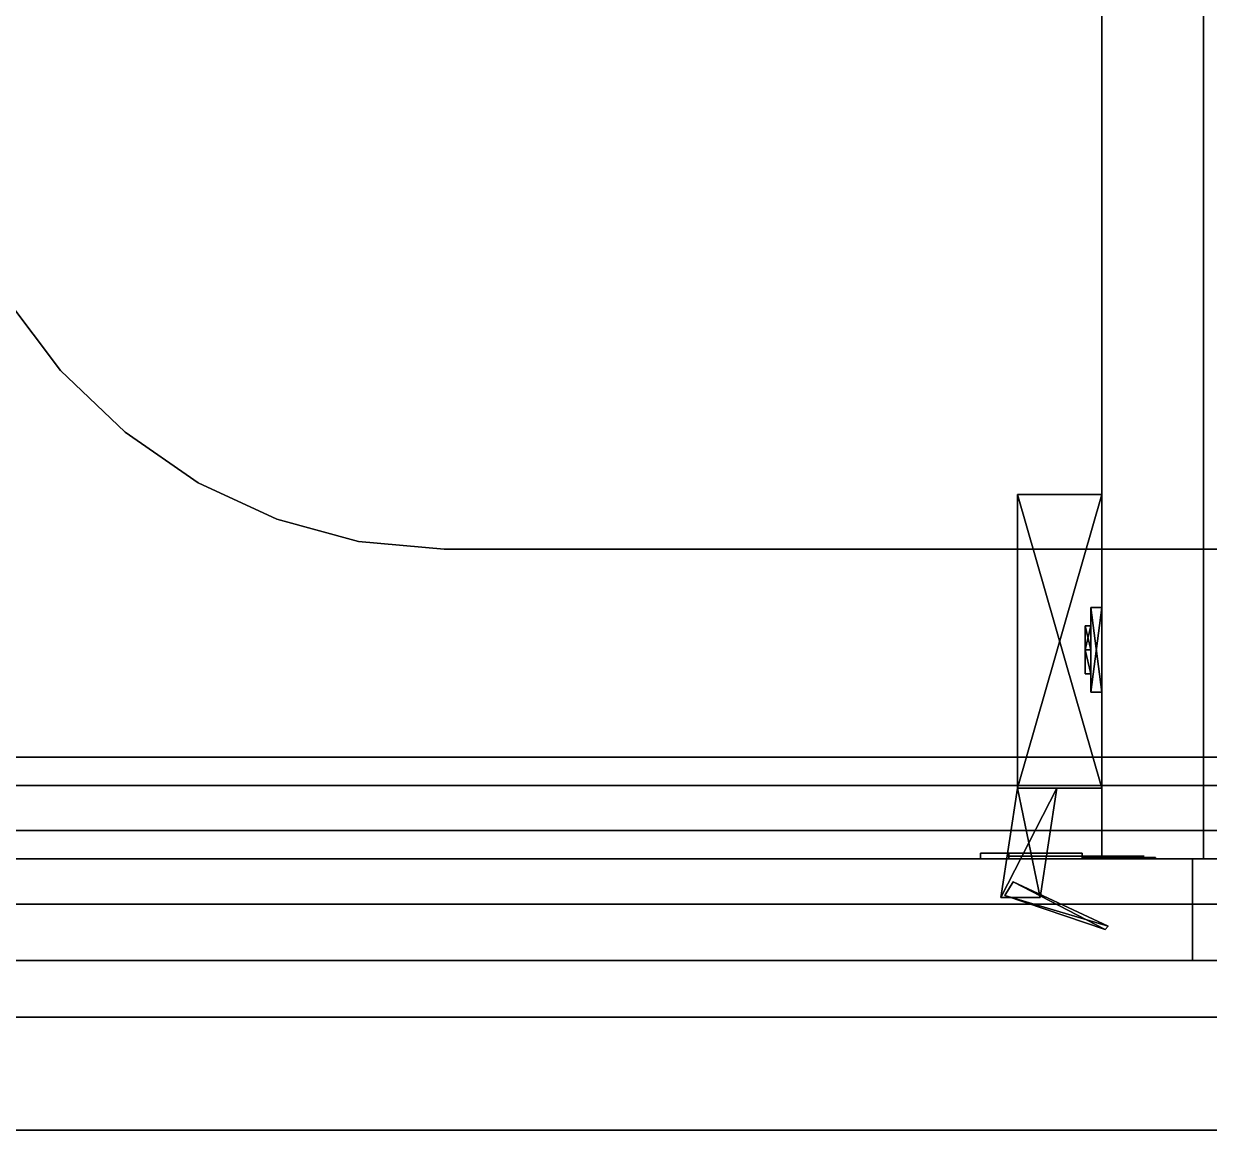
# Model space of a CAD drawing. Extents: x 0 to 6014, y -2453 to 0.
# Drawn here: x 2819.2 to 3029, y -806.8 to -607.2 of the extents above; entities that cross this region are included whole.
import ezdxf

# ---------------------------------------------------------------- set-up
doc = ezdxf.new("R2010")
doc.units = 0
for name, color, linetype in [('LAYER0', 7, 'CONTINUOUS'), ('LAYER1', 7, 'CONTINUOUS'), ('LAYER181', 254, 'CONTINUOUS'), ('LAYER217', 7, 'CONTINUOUS'), ('LAYER250', 7, 'CONTINUOUS'), ('LAYER267', 7, 'CONTINUOUS'), ('LAYER268', 7, 'CONTINUOUS'), ('LAYER269', 28, 'CONTINUOUS'), ('LAYER270', 253, 'CONTINUOUS'), ('LAYER271', 28, 'CONTINUOUS'), ('LAYER272', 253, 'CONTINUOUS'), ('LAYER273', 254, 'CONTINUOUS'), ('LAYER313', 254, 'CONTINUOUS'), ('LAYER315', 254, 'CONTINUOUS'), ('LAYER43', 7, 'CONTINUOUS'), ('LAYER44', 7, 'CONTINUOUS'), ('LAYER56', 7, 'CONTINUOUS'), ('LAYER685', 7, 'CONTINUOUS'), ('LAYER686', 7, 'CONTINUOUS'), ('LAYER695', 7, 'CONTINUOUS')]:
    doc.layers.add(name, color=color, linetype=linetype)

msp = doc.modelspace()

# ---------------------------------------------------------------- linework, layer by layer
at = {"layer": 'LAYER0'}
for points, invisible_edges in [([(1510, -265), (4585, 0), (2107, -1840), (1510, -265)], 7), ([(1510, 0, 5), (2107, -1840, 5), (4585, 0, 5), (1510, 0, 5)], 3), ([(2107, -1840), (4585, 0), (2107, -2453), (2107, -1840)], 3), ([(2107, -2453), (4585, 0), (4585, -640), (2107, -2453)], 5), ([(4585, 0, 5), (2107, -1840, 5), (4585, -640, 5), (4585, 0, 5)], 3), ([(2107, -2453), (4585, -640), (6013.69, -2453), (2107, -2453)], 3), ([(2107, -1840, 5), (6013.69, -2453, 5), (4585, -640, 5), (2107, -1840, 5)], 7)]:
    msp.add_3dface(points, dxfattribs=dict(at, invisible_edges=invisible_edges))
at = {"layer": 'LAYER181', "invisible_edges": 1}
for points in [[(3646, -773, 912), (1660, -843, 912), (1660, -773, 912), (3646, -773, 912)], [(1660, -843, 912), (3646, -773, 912), (3646, -843, 912), (1660, -843, 912)], [(1660, -773, 937), (3646, -773, 912), (1660, -773, 912), (1660, -773, 937)], [(3646, -773, 912), (1660, -773, 937), (3646, -773, 937), (3646, -773, 912)], [(3646, -843, 937), (1660, -773, 937), (1660, -843, 937), (3646, -843, 937)], [(1660, -773, 937), (3646, -843, 937), (3646, -773, 937), (1660, -773, 937)]]:
    msp.add_3dface(points, dxfattribs=at)
at = {"layer": 'LAYER217', "invisible_edges": 1}
for points in [[(3028, -150, 1943), (3046, -755, 1943), (3028, -755, 1943), (3028, -150, 1943)], [(3046, -755, 1943), (3028, -150, 1943), (3046, -150, 1943), (3046, -755, 1943)], [(3046, -150, 2293), (3028, -755, 2293), (3046, -755, 2293), (3046, -150, 2293)], [(3028, -755, 2293), (3046, -150, 2293), (3028, -150, 2293), (3028, -755, 2293)], [(3028, -755, 2293), (3028, -150, 1943), (3028, -755, 1943), (3028, -755, 2293)], [(3028, -150, 1943), (3028, -755, 2293), (3028, -150, 2293), (3028, -150, 1943)], [(3028, -755, 2293), (3046, -755, 1943), (3046, -755, 2293), (3028, -755, 2293)], [(3046, -755, 1943), (3028, -755, 2293), (3028, -755, 1943), (3046, -755, 1943)]]:
    msp.add_3dface(points, dxfattribs=at)
at = {"layer": 'LAYER250', "invisible_edges": 1}
for points in [[(3010, -150, 1943), (3010, -755, 2293), (3010, -150, 2293), (3010, -150, 1943)], [(3010, -755, 2293), (3010, -150, 1943), (3010, -755, 1943), (3010, -755, 2293)], [(3010, -150, 1943), (3028, -755, 1943), (3010, -755, 1943), (3010, -150, 1943)], [(3028, -755, 1943), (3010, -150, 1943), (3028, -150, 1943), (3028, -755, 1943)], [(3028, -150, 2293), (3010, -755, 2293), (3028, -755, 2293), (3028, -150, 2293)], [(3010, -755, 2293), (3028, -150, 2293), (3010, -150, 2293), (3010, -755, 2293)], [(3028, -755, 1943), (3028, -150, 2293), (3028, -755, 2293), (3028, -755, 1943)], [(3028, -150, 2293), (3028, -755, 1943), (3028, -150, 1943), (3028, -150, 2293)], [(3028, -755, 1943), (3010, -755, 2293), (3010, -755, 1943), (3028, -755, 1943)], [(3010, -755, 2293), (3028, -755, 1943), (3028, -755, 2293), (3010, -755, 2293)]]:
    msp.add_3dface(points, dxfattribs=at)
at = {"layer": 'LAYER267', "invisible_edges": 1}
for points in [[(3010, -150, 1944), (2428, -755, 1944), (2428, -150, 1944), (3010, -150, 1944)], [(2428, -755, 1944), (3010, -150, 1944), (3010, -755, 1944), (2428, -755, 1944)], [(3010, -755, 1962), (2428, -150, 1962), (2428, -755, 1962), (3010, -755, 1962)], [(2428, -150, 1962), (3010, -755, 1962), (3010, -150, 1962), (2428, -150, 1962)], [(3010, -150, 1944), (3010, -755, 1962), (3010, -755, 1944), (3010, -150, 1944)], [(3010, -755, 1962), (3010, -150, 1944), (3010, -150, 1962), (3010, -755, 1962)], [(3010, -755, 1962), (2428, -755, 1944), (3010, -755, 1944), (3010, -755, 1962)], [(2428, -755, 1944), (3010, -755, 1962), (2428, -755, 1962), (2428, -755, 1944)]]:
    msp.add_3dface(points, dxfattribs=at)
at = {"layer": 'LAYER268', "invisible_edges": 1}
for points in [[(2428, -150, 2292), (3010, -755, 2292), (3010, -150, 2292), (2428, -150, 2292)], [(3010, -755, 2292), (2428, -150, 2292), (2428, -755, 2292), (3010, -755, 2292)], [(2428, -755, 2274), (3010, -150, 2274), (3010, -755, 2274), (2428, -755, 2274)], [(3010, -150, 2274), (2428, -755, 2274), (2428, -150, 2274), (3010, -150, 2274)], [(3010, -150, 2274), (3010, -755, 2292), (3010, -755, 2274), (3010, -150, 2274)], [(3010, -755, 2292), (3010, -150, 2274), (3010, -150, 2292), (3010, -755, 2292)], [(2428, -755, 2274), (3010, -755, 2292), (2428, -755, 2292), (2428, -755, 2274)], [(3010, -755, 2292), (2428, -755, 2274), (3010, -755, 2274), (3010, -755, 2292)]]:
    msp.add_3dface(points, dxfattribs=at)
at = {"layer": 'LAYER269'}
for points in [[(2988.5, -754, 2067), (2988.5, -755, 2067), (2988.5, -754, 2067)], [(2988.5, -754, 2025), (3006.5, -754, 2025), (3006.5, -754, 2025), (2988.5, -754, 2025)], [(2988.5, -754, 2067), (3006.5, -754, 2067), (3006.5, -754, 2067), (2988.5, -754, 2067)], [(3006.5, -754, 2025), (3006.5, -755, 2025), (2988.5, -755, 2025), (2988.5, -754, 2025)], [(2988.5, -755, 2025), (2988.5, -755, 2067), (2988.5, -754, 2067), (2988.5, -754, 2025)], [(3006.5, -754, 2067), (3006.5, -755, 2067), (2988.5, -755, 2067), (2988.5, -754, 2067)], [(2988.5, -755, 2025), (3006.5, -755, 2025), (3006.5, -755, 2067), (2988.5, -755, 2067)], [(2993.5, -754, 2037), (2993.5, -755, 2037), (2993.5, -755, 2055), (2993.5, -754, 2055)], [(2993.5, -754, 2037), (2993.5, -755, 2037), (3006.5, -755, 2037), (3006.5, -754, 2037)], [(2993.5, -754, 2055), (2993.5, -755, 2055), (3006.5, -755, 2055), (3006.5, -754, 2055)], [(2993.5, -755, 2037), (2993.5, -755, 2055), (2993.5, -755, 2037)], [(3006.5, -754, 2037), (3006.5, -755, 2037), (3006.5, -755, 2025), (3006.5, -754, 2025)], [(3006.5, -754, 2055), (3006.5, -755, 2055), (3006.5, -755, 2067), (3006.5, -754, 2067)], [(3006.5, -755, 2037), (3006.5, -755, 2025), (3006.5, -755, 2037)], [(3006.5, -755, 2055), (3006.5, -755, 2067), (3006.5, -755, 2055)]]:
    msp.add_3dface(points, dxfattribs=at)
for points, invisible_edges in [([(2988.5, -754, 2067), (2988.5, -754, 2025), (2993.5, -754, 2037), (2993.5, -754, 2055)], 10), ([(2988.5, -754, 2025), (2993.5, -754, 2037), (3006.5, -754, 2037), (3006.5, -754, 2025)], 1), ([(2988.5, -754, 2067), (2993.5, -754, 2055), (3006.5, -754, 2055), (3006.5, -754, 2067)], 1), ([(3006.5, -754.5, 2055), (3006.5, -754.5, 2037), (2993.5, -754.5, 2037), (2993.5, -754.5, 2055)], 1), ([(3010.709, -754.5, 2051.317), (3010.5, -754.5, 2040.5), (3006.5, -754.5, 2037), (3006.5, -754.5, 2055)], 5), ([(3006.5, -754.75, 2033), (3011.475, -754.75, 2033.99), (3010.5, -754.75, 2040.5), (3006.5, -754.75, 2037)], 2), ([(3011.475, -754.75, 2058.01), (3006.5, -754.75, 2059), (3006.5, -754.75, 2055), (3010.5, -754.75, 2051.5)], 8), ([(3017.5, -754.5, 2051.5), (3017.5, -754.5, 2040.5), (3010.5, -754.5, 2040.5), (3010.709, -754.5, 2051.317)], 4), ([(3011.475, -754.75, 2033.99), (3015.692, -754.75, 2036.808), (3014, -754.75, 2040.5), (3010.5, -754.75, 2040.5)], 10), ([(3015.692, -754.75, 2055.192), (3011.475, -754.75, 2058.01), (3010.5, -754.75, 2051.5), (3014, -754.75, 2051.5)], 10), ([(3015.692, -754.75, 2036.808), (3018.51, -754.75, 2041.025), (3017.5, -754.75, 2040.5), (3014, -754.75, 2040.5)], 10), ([(3018.51, -754.75, 2050.975), (3015.692, -754.75, 2055.192), (3014, -754.75, 2051.5), (3017.5, -754.75, 2051.5)], 10), ([(3018.51, -754.75, 2041.025), (3019.5, -754.75, 2046), (3017.5, -754.75, 2046), (3017.5, -754.75, 2040.5)], 10), ([(3019.5, -754.75, 2046), (3018.51, -754.75, 2050.975), (3017.5, -754.75, 2051.5), (3017.5, -754.75, 2046)], 10)]:
    msp.add_3dface(points, dxfattribs=dict(at, invisible_edges=invisible_edges))
at = {"layer": 'LAYER270'}
for points in [[(3010, -742.5, 2039.217), (2995.079, -742.5, 2039.217), (3010, -690.5, 2039.217), (3010, -742.5, 2039.217)], [(3010, -690.5, 2039.217), (2995.079, -742.5, 2039.217), (2995.079, -690.5, 2039.217), (3010, -690.5, 2039.217)], [(3010, -690.5, 2039.217), (2995.079, -690.5, 2039.217), (3010, -690.5, 2052.783), (3010, -690.5, 2039.217)], [(3010, -690.5, 2052.783), (2995.079, -690.5, 2039.217), (2995.079, -690.5, 2052.783), (3010, -690.5, 2052.783)], [(3010, -690.5, 2052.783), (2995.079, -690.5, 2052.783), (3010, -742.5, 2052.783), (3010, -690.5, 2052.783)], [(3010, -742.5, 2052.783), (2995.079, -690.5, 2052.783), (2995.079, -742.5, 2052.783), (3010, -742.5, 2052.783)], [(2995.079, -742.5, 2039.217), (2995.079, -742.5, 2052.783), (2995.079, -690.5, 2039.217), (2995.079, -742.5, 2039.217)], [(2995.079, -690.5, 2039.217), (2995.079, -742.5, 2052.783), (2995.079, -690.5, 2052.783), (2995.079, -690.5, 2039.217)], [(3008.01, -725.5, 2072), (3010, -725.5, 2072), (3010, -710.5, 2072), (3008.01, -725.5, 2072)], [(3008.01, -725.5, 2072), (3010, -710.5, 2072), (3008.01, -710.5, 2072), (3008.01, -725.5, 2072)], [(3008.01, -710.5, 2072), (3010, -710.5, 2072), (3010, -710.5, 2020), (3008.01, -710.5, 2072)], [(3008.01, -710.5, 2072), (3010, -710.5, 2020), (3008.01, -710.5, 2020), (3008.01, -710.5, 2072)], [(3008.01, -710.5, 2020), (3010, -710.5, 2020), (3010, -725.5, 2020), (3008.01, -710.5, 2020)], [(3008.01, -710.5, 2020), (3010, -725.5, 2020), (3008.01, -725.5, 2020), (3008.01, -710.5, 2020)], [(3008.01, -725.5, 2020), (3008.01, -725.5, 2072), (3008.01, -710.5, 2072), (3008.01, -725.5, 2020)], [(3008.01, -725.5, 2020), (3008.01, -710.5, 2072), (3008.01, -710.5, 2020), (3008.01, -725.5, 2020)], [(3007.016, -718, 2059.291), (3007.016, -713.7573, 2064.087), (3008.01, -718, 2059.291), (3007.016, -718, 2059.291)], [(3008.01, -718, 2059.291), (3007.016, -713.7573, 2064.087), (3008.01, -713.7573, 2064.087), (3008.01, -718, 2059.291)], [(3007.016, -713.7573, 2064.087), (3007.016, -718, 2068.883), (3008.01, -713.7573, 2064.087), (3007.016, -713.7573, 2064.087)], [(3008.01, -713.7573, 2064.087), (3007.016, -718, 2068.883), (3008.01, -718, 2068.883), (3008.01, -713.7573, 2064.087)], [(3007.016, -718, 2068.883), (3007.016, -713.7573, 2064.087), (3007.016, -722.2427, 2064.087), (3007.016, -718, 2068.883)], [(3007.016, -722.2427, 2064.087), (3007.016, -713.7573, 2064.087), (3007.016, -718, 2059.291), (3007.016, -722.2427, 2064.087)], [(3007.016, -718, 2023.117), (3007.016, -713.7573, 2027.913), (3008.01, -718, 2023.117), (3007.016, -718, 2023.117)], [(3008.01, -718, 2023.117), (3007.016, -713.7573, 2027.913), (3008.01, -713.7573, 2027.913), (3008.01, -718, 2023.117)], [(3007.016, -713.7573, 2027.913), (3007.016, -718, 2032.709), (3008.01, -713.7573, 2027.913), (3007.016, -713.7573, 2027.913)], [(3008.01, -713.7573, 2027.913), (3007.016, -718, 2032.709), (3008.01, -718, 2032.709), (3008.01, -713.7573, 2027.913)], [(3007.016, -718, 2032.709), (3007.016, -713.7573, 2027.913), (3007.016, -722.2427, 2027.913), (3007.016, -718, 2032.709)], [(3007.016, -722.2427, 2027.913), (3007.016, -713.7573, 2027.913), (3007.016, -718, 2023.117), (3007.016, -722.2427, 2027.913)], [(3008.01, -718, 2068.883), (3008.01, -713.7573, 2064.087), (3008.01, -718, 2059.291), (3008.01, -718, 2068.883)], [(3008.01, -718, 2032.709), (3008.01, -713.7573, 2027.913), (3008.01, -718, 2023.117), (3008.01, -718, 2032.709)], [(3007.016, -722.2427, 2064.087), (3007.016, -718, 2059.291), (3008.01, -722.2427, 2064.087), (3007.016, -722.2427, 2064.087)], [(3008.01, -722.2427, 2064.087), (3007.016, -718, 2059.291), (3008.01, -718, 2059.291), (3008.01, -722.2427, 2064.087)], [(3008.01, -718, 2068.883), (3007.016, -718, 2068.883), (3008.01, -722.2427, 2064.087), (3008.01, -718, 2068.883)], [(3008.01, -722.2427, 2064.087), (3007.016, -718, 2068.883), (3007.016, -722.2427, 2064.087), (3008.01, -722.2427, 2064.087)], [(3007.016, -722.2427, 2027.913), (3007.016, -718, 2023.117), (3008.01, -722.2427, 2027.913), (3007.016, -722.2427, 2027.913)], [(3008.01, -722.2427, 2027.913), (3007.016, -718, 2023.117), (3008.01, -718, 2023.117), (3008.01, -722.2427, 2027.913)], [(3008.01, -718, 2032.709), (3007.016, -718, 2032.709), (3008.01, -722.2427, 2027.913), (3008.01, -718, 2032.709)], [(3008.01, -722.2427, 2027.913), (3007.016, -718, 2032.709), (3007.016, -722.2427, 2027.913), (3008.01, -722.2427, 2027.913)], [(3008.01, -718, 2068.883), (3008.01, -718, 2059.291), (3008.01, -722.2427, 2064.087), (3008.01, -718, 2068.883)], [(3008.01, -718, 2032.709), (3008.01, -718, 2023.117), (3008.01, -722.2427, 2027.913), (3008.01, -718, 2032.709)], [(3010, -725.5, 2020), (3010, -725.5, 2072), (3008.01, -725.5, 2072), (3010, -725.5, 2020)], [(3010, -725.5, 2020), (3008.01, -725.5, 2072), (3008.01, -725.5, 2020), (3010, -725.5, 2020)], [(2999.058, -761.8654, 2039.217), (2992.094, -761.8654, 2039.217), (3002.042, -742.5, 2039.217), (2999.058, -761.8654, 2039.217)], [(3002.042, -742.5, 2039.217), (2992.094, -761.8654, 2039.217), (2995.079, -742.5, 2039.217), (3002.042, -742.5, 2039.217)], [(2999.058, -761.8654, 2052.783), (2995.079, -742.5, 2052.783), (2992.094, -761.8654, 2052.783), (2999.058, -761.8654, 2052.783)], [(2992.094, -761.8654, 2039.217), (2992.094, -761.8654, 2052.783), (2995.079, -742.5, 2039.217), (2992.094, -761.8654, 2039.217)], [(2995.079, -742.5, 2039.217), (2992.094, -761.8654, 2052.783), (2995.079, -742.5, 2052.783), (2995.079, -742.5, 2039.217)], [(3002.042, -742.5, 2052.783), (2995.079, -742.5, 2052.783), (2999.058, -761.8654, 2052.783), (3002.042, -742.5, 2052.783)], [(2994.308, -759.0753, 2040.348), (3010.591, -767.5, 2040.348), (2992.818, -761.4556, 2040.348), (2994.308, -759.0753, 2040.348)], [(2994.308, -759.0753, 2051.652), (2992.818, -761.4556, 2051.652), (3011.082, -766.9226, 2051.652), (2994.308, -759.0753, 2051.652)], [(3011.082, -766.9226, 2040.348), (3010.591, -767.5, 2040.348), (2994.308, -759.0753, 2040.348), (3011.082, -766.9226, 2040.348)], [(3011.082, -766.9226, 2051.652), (2992.818, -761.4556, 2051.652), (3010.591, -767.5, 2051.652), (3011.082, -766.9226, 2051.652)], [(3010.591, -767.5, 2040.348), (3010.591, -767.5, 2051.652), (2992.818, -761.4556, 2040.348), (3010.591, -767.5, 2040.348)], [(2992.818, -761.4556, 2040.348), (3010.591, -767.5, 2051.652), (2992.818, -761.4556, 2051.652), (2992.818, -761.4556, 2040.348)]]:
    msp.add_3dface(points, dxfattribs=at)
at = {"layer": 'LAYER271'}
for points in [[(2988.5, -754, 2211), (2988.5, -755, 2211), (2988.5, -754, 2211)], [(2988.5, -754, 2169), (3006.5, -754, 2169), (3006.5, -754, 2169), (2988.5, -754, 2169)], [(2988.5, -754, 2211), (3006.5, -754, 2211), (3006.5, -754, 2211), (2988.5, -754, 2211)], [(3006.5, -754, 2169), (3006.5, -755, 2169), (2988.5, -755, 2169), (2988.5, -754, 2169)], [(2988.5, -755, 2169), (2988.5, -755, 2211), (2988.5, -754, 2211), (2988.5, -754, 2169)], [(3006.5, -754, 2211), (3006.5, -755, 2211), (2988.5, -755, 2211), (2988.5, -754, 2211)], [(2988.5, -755, 2169), (3006.5, -755, 2169), (3006.5, -755, 2211), (2988.5, -755, 2211)], [(2993.5, -754, 2181), (2993.5, -755, 2181), (2993.5, -755, 2199), (2993.5, -754, 2199)], [(2993.5, -754, 2181), (2993.5, -755, 2181), (3006.5, -755, 2181), (3006.5, -754, 2181)], [(2993.5, -754, 2199), (2993.5, -755, 2199), (3006.5, -755, 2199), (3006.5, -754, 2199)], [(2993.5, -755, 2181), (2993.5, -755, 2199), (2993.5, -755, 2181)], [(3006.5, -754, 2181), (3006.5, -755, 2181), (3006.5, -755, 2169), (3006.5, -754, 2169)], [(3006.5, -754, 2199), (3006.5, -755, 2199), (3006.5, -755, 2211), (3006.5, -754, 2211)], [(3006.5, -755, 2181), (3006.5, -755, 2169), (3006.5, -755, 2181)], [(3006.5, -755, 2199), (3006.5, -755, 2211), (3006.5, -755, 2199)]]:
    msp.add_3dface(points, dxfattribs=at)
for points, invisible_edges in [([(2988.5, -754, 2211), (2988.5, -754, 2169), (2993.5, -754, 2181), (2993.5, -754, 2199)], 10), ([(2988.5, -754, 2169), (2993.5, -754, 2181), (3006.5, -754, 2181), (3006.5, -754, 2169)], 1), ([(2988.5, -754, 2211), (2993.5, -754, 2199), (3006.5, -754, 2199), (3006.5, -754, 2211)], 1), ([(3006.5, -754.5, 2199), (3006.5, -754.5, 2181), (2993.5, -754.5, 2181), (2993.5, -754.5, 2199)], 1), ([(3010.709, -754.5, 2195.317), (3010.5, -754.5, 2184.5), (3006.5, -754.5, 2181), (3006.5, -754.5, 2199)], 5), ([(3006.5, -754.75, 2177), (3011.475, -754.75, 2177.99), (3010.5, -754.75, 2184.5), (3006.5, -754.75, 2181)], 2), ([(3011.475, -754.75, 2202.01), (3006.5, -754.75, 2203), (3006.5, -754.75, 2199), (3010.5, -754.75, 2195.5)], 8), ([(3017.5, -754.5, 2195.5), (3017.5, -754.5, 2184.5), (3010.5, -754.5, 2184.5), (3010.709, -754.5, 2195.317)], 4), ([(3011.475, -754.75, 2177.99), (3015.692, -754.75, 2180.808), (3014, -754.75, 2184.5), (3010.5, -754.75, 2184.5)], 10), ([(3015.692, -754.75, 2199.192), (3011.475, -754.75, 2202.01), (3010.5, -754.75, 2195.5), (3014, -754.75, 2195.5)], 10), ([(3015.692, -754.75, 2180.808), (3018.51, -754.75, 2185.025), (3017.5, -754.75, 2184.5), (3014, -754.75, 2184.5)], 10), ([(3018.51, -754.75, 2194.975), (3015.692, -754.75, 2199.192), (3014, -754.75, 2195.5), (3017.5, -754.75, 2195.5)], 10), ([(3018.51, -754.75, 2185.025), (3019.5, -754.75, 2190), (3017.5, -754.75, 2190), (3017.5, -754.75, 2184.5)], 10), ([(3019.5, -754.75, 2190), (3018.51, -754.75, 2194.975), (3017.5, -754.75, 2195.5), (3017.5, -754.75, 2190)], 10)]:
    msp.add_3dface(points, dxfattribs=dict(at, invisible_edges=invisible_edges))
at = {"layer": 'LAYER272'}
for points in [[(3010, -742.5, 2183.217), (2995.079, -742.5, 2183.217), (3010, -690.5, 2183.217), (3010, -742.5, 2183.217)], [(3010, -690.5, 2183.217), (2995.079, -742.5, 2183.217), (2995.079, -690.5, 2183.217), (3010, -690.5, 2183.217)], [(3010, -690.5, 2183.217), (2995.079, -690.5, 2183.217), (3010, -690.5, 2196.783), (3010, -690.5, 2183.217)], [(3010, -690.5, 2196.783), (2995.079, -690.5, 2183.217), (2995.079, -690.5, 2196.783), (3010, -690.5, 2196.783)], [(3010, -690.5, 2196.783), (2995.079, -690.5, 2196.783), (3010, -742.5, 2196.783), (3010, -690.5, 2196.783)], [(3010, -742.5, 2196.783), (2995.079, -690.5, 2196.783), (2995.079, -742.5, 2196.783), (3010, -742.5, 2196.783)], [(2995.079, -742.5, 2183.217), (2995.079, -742.5, 2196.783), (2995.079, -690.5, 2183.217), (2995.079, -742.5, 2183.217)], [(2995.079, -690.5, 2183.217), (2995.079, -742.5, 2196.783), (2995.079, -690.5, 2196.783), (2995.079, -690.5, 2183.217)], [(3008.01, -725.5, 2216), (3010, -725.5, 2216), (3010, -710.5, 2216), (3008.01, -725.5, 2216)], [(3008.01, -725.5, 2216), (3010, -710.5, 2216), (3008.01, -710.5, 2216), (3008.01, -725.5, 2216)], [(3008.01, -710.5, 2216), (3010, -710.5, 2216), (3010, -710.5, 2164), (3008.01, -710.5, 2216)], [(3008.01, -710.5, 2216), (3010, -710.5, 2164), (3008.01, -710.5, 2164), (3008.01, -710.5, 2216)], [(3008.01, -710.5, 2164), (3010, -710.5, 2164), (3010, -725.5, 2164), (3008.01, -710.5, 2164)], [(3008.01, -710.5, 2164), (3010, -725.5, 2164), (3008.01, -725.5, 2164), (3008.01, -710.5, 2164)], [(3008.01, -725.5, 2164), (3008.01, -725.5, 2216), (3008.01, -710.5, 2216), (3008.01, -725.5, 2164)], [(3008.01, -725.5, 2164), (3008.01, -710.5, 2216), (3008.01, -710.5, 2164), (3008.01, -725.5, 2164)], [(3007.016, -718, 2203.291), (3007.016, -713.7573, 2208.087), (3008.01, -718, 2203.291), (3007.016, -718, 2203.291)], [(3008.01, -718, 2203.291), (3007.016, -713.7573, 2208.087), (3008.01, -713.7573, 2208.087), (3008.01, -718, 2203.291)], [(3007.016, -713.7573, 2208.087), (3007.016, -718, 2212.883), (3008.01, -713.7573, 2208.087), (3007.016, -713.7573, 2208.087)], [(3008.01, -713.7573, 2208.087), (3007.016, -718, 2212.883), (3008.01, -718, 2212.883), (3008.01, -713.7573, 2208.087)], [(3007.016, -718, 2212.883), (3007.016, -713.7573, 2208.087), (3007.016, -722.2427, 2208.087), (3007.016, -718, 2212.883)], [(3007.016, -722.2427, 2208.087), (3007.016, -713.7573, 2208.087), (3007.016, -718, 2203.291), (3007.016, -722.2427, 2208.087)], [(3007.016, -718, 2167.117), (3007.016, -713.7573, 2171.913), (3008.01, -718, 2167.117), (3007.016, -718, 2167.117)], [(3008.01, -718, 2167.117), (3007.016, -713.7573, 2171.913), (3008.01, -713.7573, 2171.913), (3008.01, -718, 2167.117)], [(3007.016, -713.7573, 2171.913), (3007.016, -718, 2176.709), (3008.01, -713.7573, 2171.913), (3007.016, -713.7573, 2171.913)], [(3008.01, -713.7573, 2171.913), (3007.016, -718, 2176.709), (3008.01, -718, 2176.709), (3008.01, -713.7573, 2171.913)], [(3007.016, -718, 2176.709), (3007.016, -713.7573, 2171.913), (3007.016, -722.2427, 2171.913), (3007.016, -718, 2176.709)], [(3007.016, -722.2427, 2171.913), (3007.016, -713.7573, 2171.913), (3007.016, -718, 2167.117), (3007.016, -722.2427, 2171.913)], [(3008.01, -718, 2212.883), (3008.01, -713.7573, 2208.087), (3008.01, -718, 2203.291), (3008.01, -718, 2212.883)], [(3008.01, -718, 2176.709), (3008.01, -713.7573, 2171.913), (3008.01, -718, 2167.117), (3008.01, -718, 2176.709)], [(3007.016, -722.2427, 2208.087), (3007.016, -718, 2203.291), (3008.01, -722.2427, 2208.087), (3007.016, -722.2427, 2208.087)], [(3008.01, -722.2427, 2208.087), (3007.016, -718, 2203.291), (3008.01, -718, 2203.291), (3008.01, -722.2427, 2208.087)], [(3008.01, -718, 2212.883), (3007.016, -718, 2212.883), (3008.01, -722.2427, 2208.087), (3008.01, -718, 2212.883)], [(3008.01, -722.2427, 2208.087), (3007.016, -718, 2212.883), (3007.016, -722.2427, 2208.087), (3008.01, -722.2427, 2208.087)], [(3007.016, -722.2427, 2171.913), (3007.016, -718, 2167.117), (3008.01, -722.2427, 2171.913), (3007.016, -722.2427, 2171.913)], [(3008.01, -722.2427, 2171.913), (3007.016, -718, 2167.117), (3008.01, -718, 2167.117), (3008.01, -722.2427, 2171.913)], [(3008.01, -718, 2176.709), (3007.016, -718, 2176.709), (3008.01, -722.2427, 2171.913), (3008.01, -718, 2176.709)], [(3008.01, -722.2427, 2171.913), (3007.016, -718, 2176.709), (3007.016, -722.2427, 2171.913), (3008.01, -722.2427, 2171.913)], [(3008.01, -718, 2212.883), (3008.01, -718, 2203.291), (3008.01, -722.2427, 2208.087), (3008.01, -718, 2212.883)], [(3008.01, -718, 2176.709), (3008.01, -718, 2167.117), (3008.01, -722.2427, 2171.913), (3008.01, -718, 2176.709)], [(3010, -725.5, 2164), (3010, -725.5, 2216), (3008.01, -725.5, 2216), (3010, -725.5, 2164)], [(3010, -725.5, 2164), (3008.01, -725.5, 2216), (3008.01, -725.5, 2164), (3010, -725.5, 2164)], [(2999.058, -761.8654, 2183.217), (2992.094, -761.8654, 2183.217), (3002.042, -742.5, 2183.217), (2999.058, -761.8654, 2183.217)], [(3002.042, -742.5, 2183.217), (2992.094, -761.8654, 2183.217), (2995.079, -742.5, 2183.217), (3002.042, -742.5, 2183.217)], [(2999.058, -761.8654, 2196.783), (2995.079, -742.5, 2196.783), (2992.094, -761.8654, 2196.783), (2999.058, -761.8654, 2196.783)], [(2992.094, -761.8654, 2183.217), (2992.094, -761.8654, 2196.783), (2995.079, -742.5, 2183.217), (2992.094, -761.8654, 2183.217)], [(2995.079, -742.5, 2183.217), (2992.094, -761.8654, 2196.783), (2995.079, -742.5, 2196.783), (2995.079, -742.5, 2183.217)], [(3002.042, -742.5, 2196.783), (2995.079, -742.5, 2196.783), (2999.058, -761.8654, 2196.783), (3002.042, -742.5, 2196.783)], [(2994.308, -759.0753, 2184.348), (3010.591, -767.5, 2184.348), (2992.818, -761.4556, 2184.348), (2994.308, -759.0753, 2184.348)], [(2994.308, -759.0753, 2195.652), (2992.818, -761.4556, 2195.652), (3011.082, -766.9226, 2195.652), (2994.308, -759.0753, 2195.652)], [(3011.082, -766.9226, 2184.348), (3010.591, -767.5, 2184.348), (2994.308, -759.0753, 2184.348), (3011.082, -766.9226, 2184.348)], [(3011.082, -766.9226, 2195.652), (2992.818, -761.4556, 2195.652), (3010.591, -767.5, 2195.652), (3011.082, -766.9226, 2195.652)], [(3010.591, -767.5, 2184.348), (3010.591, -767.5, 2195.652), (2992.818, -761.4556, 2184.348), (3010.591, -767.5, 2184.348)], [(2992.818, -761.4556, 2184.348), (3010.591, -767.5, 2195.652), (2992.818, -761.4556, 2195.652), (2992.818, -761.4556, 2184.348)]]:
    msp.add_3dface(points, dxfattribs=at)
at = {"layer": 'LAYER273', "invisible_edges": 1}
for points in [[(2720.5, -755, 2290), (3026, -755, 1918), (2720.5, -755, 1918), (2720.5, -755, 2290)], [(3026, -755, 1918), (2720.5, -755, 2290), (3026, -755, 2290), (3026, -755, 1918)], [(2720.5, -773, 1918), (3026, -755, 1918), (3026, -773, 1918), (2720.5, -773, 1918)], [(3026, -755, 1918), (2720.5, -773, 1918), (2720.5, -755, 1918), (3026, -755, 1918)], [(2720.5, -755, 2290), (3026, -773, 2290), (3026, -755, 2290), (2720.5, -755, 2290)], [(3026, -773, 2290), (2720.5, -755, 2290), (2720.5, -773, 2290), (3026, -773, 2290)], [(3026, -773, 2290), (3026, -755, 1918), (3026, -755, 2290), (3026, -773, 2290)], [(3026, -755, 1918), (3026, -773, 2290), (3026, -773, 1918), (3026, -755, 1918)], [(3026, -773, 2290), (2720.5, -773, 1918), (3026, -773, 1918), (3026, -773, 2290)], [(2720.5, -773, 1918), (3026, -773, 2290), (2720.5, -773, 2290), (2720.5, -773, 1918)]]:
    msp.add_3dface(points, dxfattribs=at)
at = {"layer": 'LAYER313', "invisible_edges": 1}
for points in [[(3650, -737, 2363), (1678, -737, 2293), (1678, -737, 2363), (3650, -737, 2363)], [(1678, -737, 2293), (3650, -737, 2363), (3650, -737, 2293), (1678, -737, 2293)], [(3650, -755, 2293), (1678, -737, 2293), (3650, -737, 2293), (3650, -755, 2293)], [(1678, -737, 2293), (3650, -755, 2293), (1678, -755, 2293), (1678, -737, 2293)], [(1678, -755, 2363), (3650, -737, 2363), (1678, -737, 2363), (1678, -755, 2363)], [(3650, -737, 2363), (1678, -755, 2363), (3650, -755, 2363), (3650, -737, 2363)], [(3650, -755, 2293), (1678, -755, 2363), (1678, -755, 2293), (3650, -755, 2293)], [(1678, -755, 2363), (3650, -755, 2293), (3650, -755, 2363), (1678, -755, 2363)]]:
    msp.add_3dface(points, dxfattribs=at)
at = {"layer": 'LAYER315', "invisible_edges": 1}
for points in [[(3646, -505, 1925), (1678, -755, 1925), (1678, -505, 1925), (3646, -505, 1925)], [(1678, -755, 1925), (3646, -505, 1925), (3646, -755, 1925), (1678, -755, 1925)], [(3646, -755, 1943), (1678, -505, 1943), (1678, -755, 1943), (3646, -755, 1943)], [(1678, -505, 1943), (3646, -755, 1943), (3646, -505, 1943), (1678, -505, 1943)], [(3646, -755, 1943), (1678, -755, 1925), (3646, -755, 1925), (3646, -755, 1943)], [(1678, -755, 1925), (3646, -755, 1943), (1678, -755, 1943), (1678, -755, 1925)]]:
    msp.add_3dface(points, dxfattribs=at)
at = {"layer": 'LAYER43', "invisible_edges": 1}
for points in [[(3278, -150, 154), (2628, -823, 154), (2628, -150, 154), (3278, -150, 154)], [(2628, -823, 154), (3278, -150, 154), (3278, -823, 154), (2628, -823, 154)], [(3278, -823, 172), (2628, -150, 172), (2628, -823, 172), (3278, -823, 172)], [(2628, -150, 172), (3278, -823, 172), (3278, -150, 172), (2628, -150, 172)]]:
    msp.add_3dface(points, dxfattribs=at)
at = {"layer": 'LAYER44', "invisible_edges": 1}
for points in [[(3278, -742, 891.5), (2628, -822, 891.5), (2628, -742, 891.5), (3278, -742, 891.5)], [(2628, -822, 891.5), (3278, -742, 891.5), (3278, -822, 891.5), (2628, -822, 891.5)], [(2628, -742, 909.5), (3278, -742, 891.5), (2628, -742, 891.5), (2628, -742, 909.5)], [(3278, -742, 891.5), (2628, -742, 909.5), (3278, -742, 909.5), (3278, -742, 891.5)], [(3278, -822, 909.5), (2628, -742, 909.5), (2628, -822, 909.5), (3278, -822, 909.5)], [(2628, -742, 909.5), (3278, -822, 909.5), (3278, -742, 909.5), (2628, -742, 909.5)]]:
    msp.add_3dface(points, dxfattribs=at)
at = {"layer": 'LAYER56', "invisible_edges": 1}
for points in [[(2628, -174.6001, 550), (3278, -803.0001, 550), (3278, -174.6001, 550), (2628, -174.6001, 550)], [(3278, -803.0001, 550), (2628, -174.6001, 550), (2628, -803.0001, 550), (3278, -803.0001, 550)], [(2628, -803.0001, 532), (3278, -174.6001, 532), (3278, -803.0001, 532), (2628, -803.0001, 532)], [(3278, -174.6001, 532), (2628, -803.0001, 532), (2628, -174.6001, 532), (3278, -174.6001, 532)], [(2628, -803.0001, 532), (3278, -803.0001, 550), (2628, -803.0001, 550), (2628, -803.0001, 532)], [(3278, -803.0001, 550), (2628, -803.0001, 532), (3278, -803.0001, 532), (3278, -803.0001, 550)]]:
    msp.add_3dface(points, dxfattribs=at)
at = {"layer": 'LAYER685'}
for points, invisible_edges in [([(3646, -853, 937), (1495, -798, 937), (1768, -753, 937), (3646, -853, 937)], 7), ([(1495, -798, 957), (3646, -853, 957), (1768, -753, 957), (1495, -798, 957)], 7), ([(3646, -853, 937), (1768, -753, 937), (2328, -753, 937), (3646, -853, 937)], 5), ([(1768, -753, 957), (3646, -853, 957), (2328, -753, 957), (1768, -753, 957)], 3), ([(3646, -853, 937), (2328, -753, 937), (2528, -763, 937), (3646, -853, 937)], 7), ([(2328, -753, 957), (3646, -853, 957), (2528, -763, 957), (2328, -753, 957)], 7), ([(3646, -853, 937), (2528, -763, 937), (3488, -763, 937), (3646, -853, 937)], 5), ([(2528, -763, 957), (3646, -853, 957), (3488, -763, 957), (2528, -763, 957)], 3), ([(915, -853, 937), (995, -798, 937), (3646, -853, 937), (915, -853, 937)], 3), ([(995, -798, 957), (915, -853, 957), (3646, -853, 957), (995, -798, 957)], 5), ([(3646, -853, 937), (995, -798, 937), (1495, -798, 937), (3646, -853, 937)], 5), ([(995, -798, 957), (3646, -853, 957), (1495, -798, 957), (995, -798, 957)], 3)]:
    msp.add_3dface(points, dxfattribs=dict(at, invisible_edges=invisible_edges))
at = {"layer": 'LAYER686'}
for points, invisible_edges in [([(2825.72, -668.58, 917), (2508, -783, 917), (2816.03, -655.7, 917), (2825.72, -668.58, 917)], 3), ([(2816.03, -655.7, 937), (2508, -783, 937), (2825.72, -668.58, 937), (2816.03, -655.7, 937)], 3), ([(2837.16, -679.5, 917), (2508, -783, 917), (2825.72, -668.58, 917), (2837.16, -679.5, 917)], 3), ([(2825.72, -668.58, 937), (2508, -783, 937), (2837.15, -679.5, 937), (2825.72, -668.58, 937)], 3), ([(2850.08, -688.46, 917), (2508, -783, 917), (2837.16, -679.5, 917), (2850.08, -688.46, 917)], 3), ([(2837.15, -679.5, 937), (2508, -783, 937), (2850.08, -688.46, 937), (2837.15, -679.5, 937)], 3), ([(2864, -694.9, 917), (2508, -783, 917), (2850.08, -688.46, 917), (2864, -694.9, 917)], 3), ([(2850.08, -688.46, 937), (2508, -783, 937), (2864, -694.9, 937), (2850.08, -688.46, 937)], 3), ([(2878.41, -698.8201, 917), (2508, -783, 917), (2864, -694.9, 917), (2878.41, -698.8201, 917)], 3), ([(2864, -694.9, 937), (2508, -783, 937), (2878.41, -698.8201, 937), (2864, -694.9, 937)], 3), ([(2508, -783, 917), (2878.41, -698.8201, 917), (3508, -783, 917), (2508, -783, 917)], 3), ([(2878.41, -698.8201, 937), (2508, -783, 937), (3508, -783, 937), (2878.41, -698.8201, 937)], 5), ([(3508, -783, 917), (2878.41, -698.8201, 917), (2893.57, -700.22, 917), (3508, -783, 917)], 5), ([(2878.41, -698.8201, 937), (3508, -783, 937), (2893.57, -700.22, 937), (2878.41, -698.8201, 937)], 3), ([(3508, -783, 917), (2893.57, -700.22, 917), (3122.46, -700.22, 917), (3508, -783, 917)], 5), ([(2893.57, -700.22, 937), (3508, -783, 937), (3122.46, -700.22, 937), (2893.57, -700.22, 937)], 3), ([(3508, -783, 937), (2508, -783, 917), (3508, -783, 917), (3508, -783, 937)], 1), ([(2508, -783, 917), (3508, -783, 937), (2508, -783, 937), (2508, -783, 917)], 1)]:
    msp.add_3dface(points, dxfattribs=dict(at, invisible_edges=invisible_edges))
at = {"layer": 'LAYER695'}
for points, invisible_edges in [([(3628, -750, 5), (1660, -415, 5), (3628, -150, 5), (3628, -750, 5)], 3), ([(1660, -415, 155), (3628, -750, 155), (1660, -150, 155), (1660, -415, 155)], 3), ([(1660, -150, 155), (3628, -750, 155), (3628, -150, 155), (1660, -150, 155)], 1), ([(1613, -750, 5), (1660, -415, 5), (3628, -750, 5), (1613, -750, 5)], 3), ([(3628, -750, 155), (1613, -415, 155), (1613, -750, 155), (3628, -750, 155)], 1), ([(1613, -415, 155), (3628, -750, 155), (1660, -415, 155), (1613, -415, 155)], 3), ([(3628, -750, 155), (1613, -750, 5), (3628, -750, 5), (3628, -750, 155)], 1), ([(1613, -750, 5), (3628, -750, 155), (1613, -750, 155), (1613, -750, 5)], 1)]:
    msp.add_3dface(points, dxfattribs=dict(at, invisible_edges=invisible_edges))

# ---------------------------------------------------------------- meshes
at = {"layer": 'LAYER1'}
mesh = msp.add_polymesh((11, 2), dxfattribs=at)
for k, corner in enumerate([(2257, -1690, 2334), (2257, -2453, 2334), (150, -1690, 2334), (2257, -1690, 2334), (150, -160, 2334), (150, -1690, 2334), (915, -160, 2334), (150, -160, 2334), (915, -415, 2334), (915, -160, 2334), (1660, -415, 2334), (915, -415, 2334), (1660, -150, 2334), (1660, -415, 2334), (4435, -150, 2334), (1660, -150, 2334), (4435, -790, 2334), (4435, -150, 2334), (6013.688, -790, 2334), (4435, -790, 2334), (6013.688, -640, 2334), (4585, -640, 2334)]):
    mesh.set_mesh_vertex(divmod(k, 2), corner)
at = {"layer": 'LAYER269'}
mesh = msp.add_polymesh((2, 9), dxfattribs=at)
for k, corner in enumerate([(3006.5, -754.75, 2033), (3011.475, -754.75, 2033.99), (3015.692, -754.75, 2036.808), (3018.51, -754.75, 2041.025), (3019.5, -754.75, 2046), (3018.51, -754.75, 2050.975), (3015.692, -754.75, 2055.192), (3011.475, -754.75, 2058.01), (3006.5, -754.75, 2059), (3006.5, -755, 2033), (3011.475, -755, 2033.99), (3015.692, -755, 2036.808), (3018.51, -755, 2041.025), (3019.5, -755, 2046), (3018.51, -755, 2050.975), (3015.692, -755, 2055.192), (3011.475, -755, 2058.01), (3006.5, -755, 2059)]):
    mesh.set_mesh_vertex(divmod(k, 9), corner)
at = {"layer": 'LAYER271'}
mesh = msp.add_polymesh((2, 9), dxfattribs=at)
for k, corner in enumerate([(3006.5, -754.75, 2177), (3011.475, -754.75, 2177.99), (3015.692, -754.75, 2180.808), (3018.51, -754.75, 2185.025), (3019.5, -754.75, 2190), (3018.51, -754.75, 2194.975), (3015.692, -754.75, 2199.192), (3011.475, -754.75, 2202.01), (3006.5, -754.75, 2203), (3006.5, -755, 2177), (3011.475, -755, 2177.99), (3015.692, -755, 2180.808), (3018.51, -755, 2185.025), (3019.5, -755, 2190), (3018.51, -755, 2194.975), (3015.692, -755, 2199.192), (3011.475, -755, 2202.01), (3006.5, -755, 2203)]):
    mesh.set_mesh_vertex(divmod(k, 9), corner)

doc.saveas('drawing.dxf')
